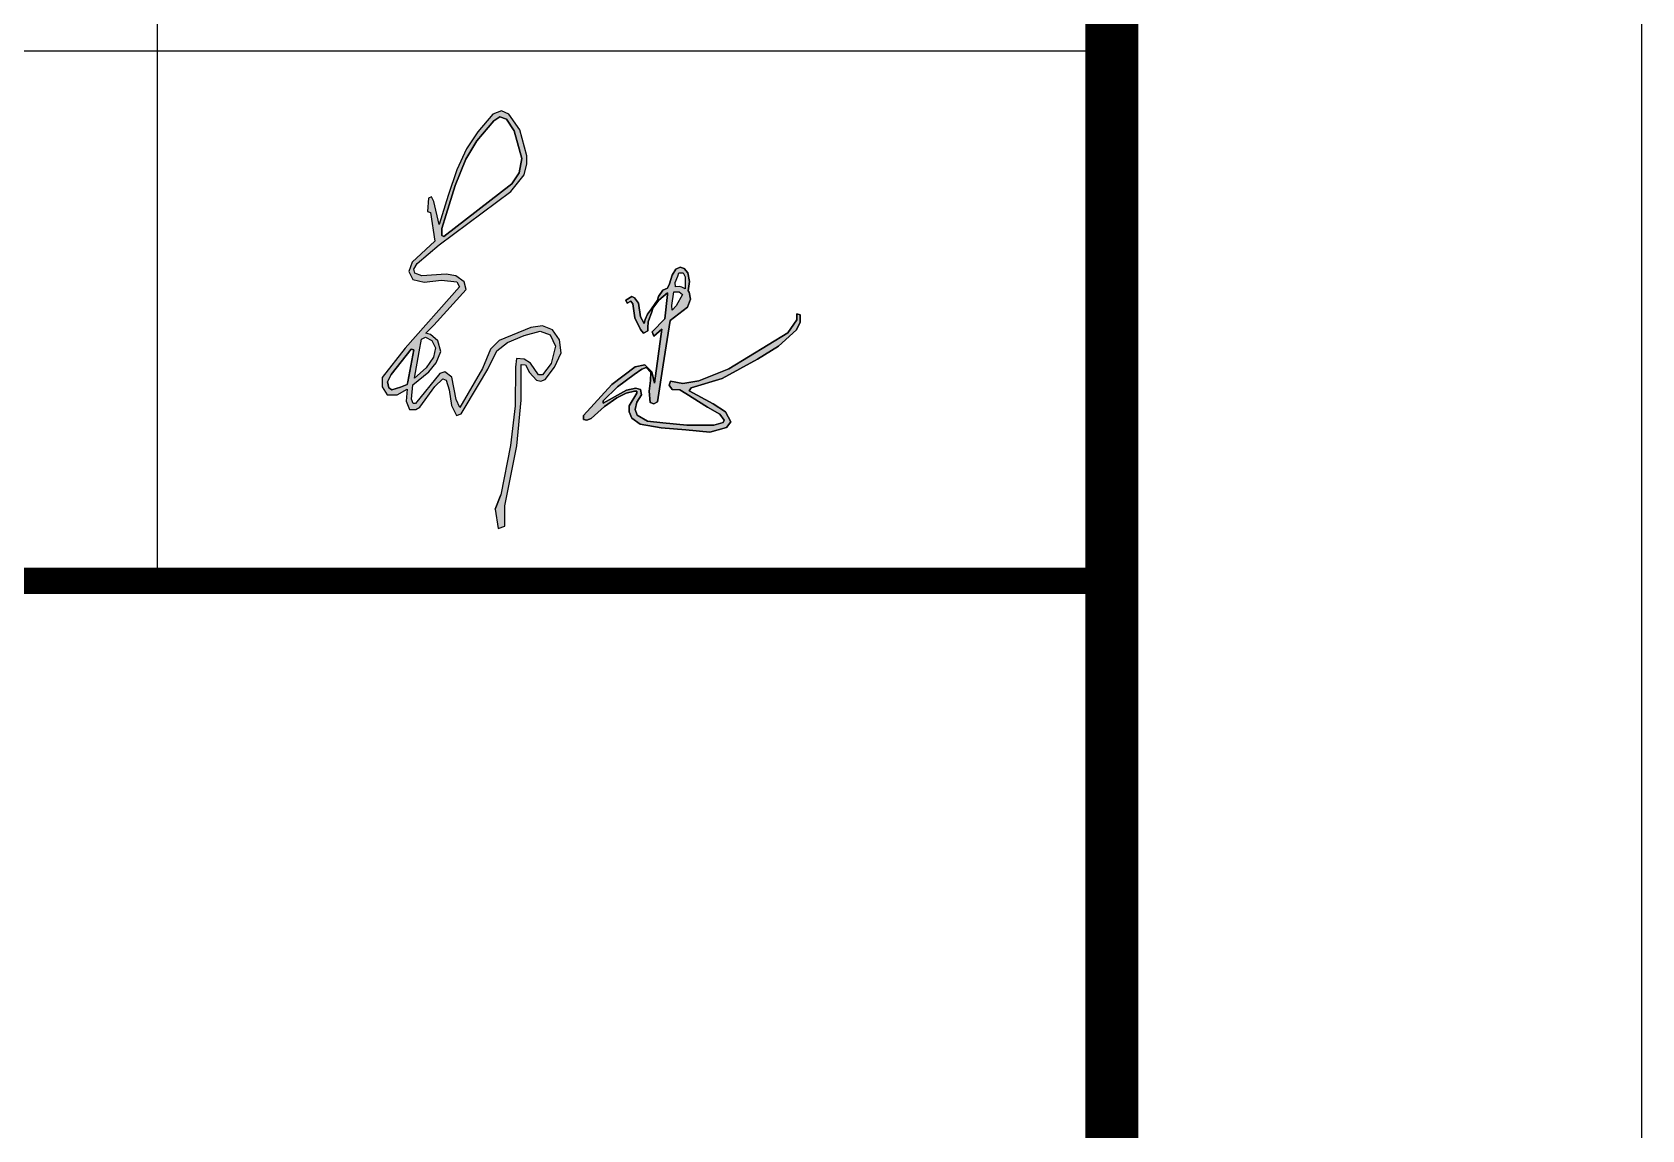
# Model space of a CAD drawing. Extents: x 9752569 to 9923256, y 1590558 to 2510207.
# Drawn here: x 9918701 to 9923256, y 2366538 to 2369643 of the extents above; entities that cross this region are included whole.
import ezdxf

# ---------------------------------------------------------------- set-up
doc = ezdxf.new("R2010")
doc.units = 0
doc.header["$LTSCALE"] = 1000
doc.header["$MEASUREMENT"] = 0
doc.layers.get('0').update_dxf_attribs({"linetype": 'CONTINUOUS'})
doc.layers.add('PP-PM-TK', color=7, linetype='CONTINUOUS')
doc.layers.add('PUB_TITLE', color=4, linetype='CONTINUOUS')

# ---------------------------------------------------------------- blocks, each defined once
blk = doc.blocks.new('A2 TK 2019')
h = blk.add_hatch(color=256)
h.dxf.hatch_style = 1
h.set_gradient(color1=(255, 255, 255), tint=1)
h.paths.add_polyline_path([(7040158.4, 1992088.7), (7040115.4, 1992048.8), (7040109.1, 1992031.4), (7040117.1, 1992016.1), (7040138.5, 1992011.3), (7040171.2, 1992015.3), (7040199.6, 1992011.6), (7040204.9, 1992002.2), (7040102.7, 1991887), (7040059.3, 1991831.4), (7040059.3, 1991814), (7040068.7, 1991798.7), (7040087.1, 1991798.7), (7040106.2, 1991809.7), (7040104.3, 1991786.9), (7040110.8, 1991771), (7040122.3, 1991771), (7040130.4, 1991775.7), (7040158.7, 1991814.4), (7040173.5, 1991829.2), (7040179.6, 1991826.3), (7040185.6, 1991808.3), (7040190.1, 1991778.8), (7040199.3, 1991760), (7040208.1, 1991763), (7040240.9, 1991817.6), (7040258.5, 1991847), (7040275.3, 1991882), (7040295.3, 1991897.7), (7040327, 1991910.9), (7040357.3, 1991918.8), (7040375.9, 1991911.8), (7040385.9, 1991890.7), (7040378.1, 1991858), (7040361.6, 1991836.6), (7040354, 1991836.6), (7040338.6, 1991858.8), (7040327.2, 1991866.1), (7040312.7, 1991867.4), (7040310.5, 1991851.1), (7040310.2, 1991778), (7040301, 1991703.2), (7040282.8, 1991610.3), (7040272.4, 1991583), (7040277.6, 1991546.4), (7040290.2, 1991551.1), (7040290.2, 1991589.3), (7040312.8, 1991702.3), (7040321.5, 1991788.5), (7040321.2, 1991834.7), (7040321.2, 1991855.9), (7040329.4, 1991855.1), (7040337.1, 1991840.8), (7040350.4, 1991826.2), (7040358.5, 1991824.7), (7040366.6, 1991827.7), (7040384.4, 1991850.8), (7040396.6, 1991877.8), (7040393.6, 1991902.2), (7040380.5, 1991921.4), (7040361.6, 1991928.6), (7040339.5, 1991925.7), (7040279.6, 1991901), (7040263.2, 1991885.2), (7040248.2, 1991848.7), (7040205.3, 1991774.7), (7040198.5, 1991789.8), (7040190.4, 1991832), (7040177.4, 1991842), (7040168, 1991838.9), (7040122.2, 1991782.6), (7040117.4, 1991782.6), (7040114.3, 1991790.8), (7040116.9, 1991817.6), (7040147.4, 1991842.2), (7040160.7, 1991858.9), (7040169.5, 1991880.2), (7040164.3, 1991900.6), (7040150, 1991912.6), (7040141.7, 1991914.9), (7040156.8, 1991929.9), (7040217.4, 1991997.5), (7040213.5, 1992012.1), (7040198.3, 1992022.9), (7040180.1, 1992026.6), (7040134.2, 1992023.3), (7040120.9, 1992028), (7040118.5, 1992036), (7040125.1, 1992046.3), (7040166.9, 1992081.4), (7040302, 1992182.4), (7040326.8, 1992213.8), (7040331.7, 1992234.6), (7040331.9, 1992249.6), (7040318.6, 1992298.6), (7040298, 1992328), (7040284.4, 1992334.7), (7040267.7, 1992328.3), (7040239.4, 1992295), (7040218.3, 1992262.5), (7040200.1, 1992223), (7040183.5, 1992174.7), (7040166.8, 1992120.2), (7040156.8, 1992163.1), (7040152.3, 1992172.3), (7040146.5, 1992169.5), (7040144.4, 1992144.6), (7040150.3, 1992142.6)])
h.paths.add_polyline_path([(7040171.6, 1992099.5), (7040171.6, 1992112.5), (7040179.5, 1992138.8), (7040196.8, 1992193.4), (7040216.6, 1992243.4), (7040237.4, 1992278.1), (7040269.4, 1992315.8), (7040281.1, 1992322.8), (7040293.4, 1992318.9), (7040308.2, 1992296.4), (7040322.4, 1992244.7), (7040317.7, 1992217.5), (7040303.4, 1992196.9), (7040175.3, 1992097.4)], flags=16)
h.paths.add_polyline_path([(7040140.8, 1991907.3), (7040152.6, 1991901.3), (7040159.5, 1991887.5), (7040156, 1991870), (7040142.2, 1991849.9), (7040119.8, 1991830.1), (7040128.7, 1991879.8), (7040133, 1991903.8)], flags=16)
h.paths.add_polyline_path([(7040113.5, 1991884.9), (7040118.6, 1991883.6), (7040107.6, 1991823.1), (7040106.5, 1991818.4), (7040093.9, 1991813.1), (7040077.4, 1991808.3), (7040071.6, 1991812), (7040069.4, 1991823), (7040075.9, 1991836.8)], flags=16)
h.paths.add_polyline_path([(7040602.3, 1991938.8), (7040635.2, 1991963.8), (7040640.9, 1991979.2), (7040638, 1991992.3), (7040636.3, 1991994.8), (7040638.9, 1992012.4), (7040635.9, 1992028.6), (7040629, 1992036.8), (7040621.5, 1992039.4), (7040612.9, 1992036), (7040606.2, 1992024.4), (7040600.9, 1992008.3), (7040597.5, 1991999.7), (7040588.4, 1991995.9), (7040580.6, 1991984.2), (7040578.2, 1991977), (7040567.3, 1991960.9), (7040559.8, 1991950.9), (7040555.1, 1991941.1), (7040553, 1991933.4), (7040546.1, 1991945.6), (7040542.6, 1991971.7), (7040534.8, 1991981.7), (7040529.8, 1991984.2), (7040518.6, 1991977.2), (7040521, 1991971.4), (7040528.3, 1991975.2), (7040531.7, 1991970.5), (7040535.6, 1991944), (7040546.4, 1991921.7), (7040552.3, 1991915.3), (7040560.4, 1991919.6), (7040560, 1991924.9), (7040561, 1991936.5), (7040567.5, 1991955.6), (7040569.7, 1991962.1), (7040580.9, 1991977), (7040597.2, 1991991.3), (7040597.2, 1991988.3), (7040592.2, 1991941.8), (7040568.5, 1991917.7), (7040571.6, 1991909.1), (7040586.9, 1991922.9), (7040573.1, 1991820.5), (7040567.9, 1991842.2), (7040554.7, 1991855.3), (7040536.2, 1991851.4), (7040492.2, 1991818), (7040438.6, 1991759.6), (7040438.7, 1991752.5), (7040445.4, 1991750.8), (7040453.1, 1991753.9), (7040478.7, 1991776.9), (7040501.8, 1991793.3), (7040519.2, 1991802.2), (7040534.8, 1991805.9), (7040539.4, 1991805.9), (7040539.4, 1991801.9), (7040524.8, 1991778), (7040524.8, 1991766.8), (7040529.9, 1991754.5), (7040545.5, 1991743.3), (7040585.2, 1991736.8), (7040632.1, 1991732.6), (7040677.2, 1991728.6), (7040708.3, 1991737.1), (7040716.7, 1991747.6), (7040706.5, 1991766.9), (7040683.3, 1991781.6), (7040637.9, 1991806.3), (7040641.7, 1991812), (7040700.2, 1991829.6), (7040767.3, 1991865.8), (7040806.8, 1991890.3), (7040840.5, 1991921.2), (7040847.8, 1991935.7), (7040847.7, 1991949.9), (7040841.4, 1991951.5), (7040841.4, 1991940), (7040824.1, 1991915.5), (7040713.2, 1991848.1), (7040656.3, 1991825.3), (7040626.4, 1991819.9), (7040603, 1991824.4), (7040600.4, 1991816.8), (7040605.9, 1991808.8), (7040620.6, 1991808), (7040631.7, 1991801.5), (7040672.8, 1991775.3), (7040696.3, 1991762.6), (7040704.2, 1991751.2), (7040702.2, 1991746.7), (7040684.4, 1991741.6), (7040633.5, 1991741.6), (7040588.4, 1991746.2), (7040559.8, 1991749.1), (7040539.8, 1991760.4), (7040536.2, 1991771.2), (7040539.3, 1991784.8), (7040548.5, 1991798.5), (7040546.6, 1991809), (7040537.4, 1991811.1), (7040520.2, 1991807.3), (7040476.1, 1991783.1), (7040476.1, 1991787.7), (7040503.1, 1991813.8), (7040534.3, 1991837), (7040548.9, 1991847.4), (7040557, 1991850.2), (7040566.1, 1991841), (7040565.2, 1991825.5), (7040563, 1991805.6), (7040564.9, 1991784.2), (7040571.3, 1991781.5), (7040578.6, 1991785.8), (7040589.3, 1991855.2)])
h.paths.add_polyline_path([(7040606.3, 1991958.2), (7040605.3, 1991967), (7040609.5, 1991992.9), (7040619.1, 1991992.9), (7040625.9, 1991988.1), (7040613.9, 1991966.4)], flags=16)
h.paths.add_polyline_path([(7040612.1, 1992002.4), (7040611.8, 1992010.9), (7040616.5, 1992022.7), (7040618.7, 1992028.6), (7040626.6, 1992028.6), (7040630.6, 1992021.2), (7040630.6, 1992010.2), (7040630.6, 1991998.5), (7040624.1, 1992001.8), (7040619.2, 1992003.4)], flags=16)
for p, q in [((7040267.7, 1992328.3), (7040239.4, 1992295)), ((7040284.4, 1992334.7), (7040267.7, 1992328.3)), ((7040298, 1992328), (7040284.4, 1992334.7)), ((7040318.6, 1992298.6), (7040298, 1992328)), ((7040269.4, 1992315.8), (7040237.4, 1992278.1)), ((7040281.1, 1992322.8), (7040269.4, 1992315.8)), ((7040293.4, 1992318.9), (7040281.1, 1992322.8)), ((7040308.2, 1992296.4), (7040293.4, 1992318.9)), ((7040322.4, 1992244.7), (7040308.2, 1992296.4)), ((7040331.9, 1992249.6), (7040318.6, 1992298.6)), ((7040237.4, 1992278.1), (7040216.6, 1992243.4)), ((7040239.4, 1992295), (7040218.3, 1992262.5)), ((7040216.6, 1992243.4), (7040196.8, 1992193.4)), ((7040218.3, 1992262.5), (7040200.1, 1992223)), ((7040317.7, 1992217.5), (7040322.4, 1992244.7)), ((7040331.7, 1992234.6), (7040331.9, 1992249.6)), ((7040200.1, 1992223), (7040183.5, 1992174.7)), ((7040302, 1992182.4), (7040326.8, 1992213.8)), ((7040303.4, 1992196.9), (7040317.7, 1992217.5)), ((7040326.8, 1992213.8), (7040331.7, 1992234.6)), ((7040183.5, 1992174.7), (7040166.8, 1992120.2)), ((7040166.9, 1992081.4), (7040302, 1992182.4)), ((7040175.3, 1992097.4), (7040303.4, 1992196.9)), ((7040196.8, 1992193.4), (7040179.5, 1992138.8)), ((7040146.5, 1992169.5), (7040144.4, 1992144.6)), ((7040144.4, 1992144.6), (7040144.4, 1992144.6)), ((7040144.4, 1992144.6), (7040144.4, 1992144.6)), ((7040144.4, 1992144.6), (7040150.3, 1992142.6)), ((7040152.3, 1992172.3), (7040146.5, 1992169.5)), ((7040156.8, 1992163.1), (7040152.3, 1992172.3)), ((7040166.8, 1992120.2), (7040156.8, 1992163.1)), ((7040150.3, 1992142.6), (7040158.4, 1992088.7)), ((7040179.5, 1992138.8), (7040171.6, 1992112.5)), ((7040158.4, 1992088.7), (7040115.4, 1992048.8)), ((7040171.6, 1992112.5), (7040171.6, 1992099.5)), ((7040171.6, 1992099.5), (7040175.3, 1992097.4)), ((7040125.1, 1992046.3), (7040166.9, 1992081.4)), ((7040115.4, 1992048.8), (7040109.1, 1992031.4)), ((7040109.1, 1992031.4), (7040117.1, 1992016.1)), ((7040118.5, 1992036), (7040125.1, 1992046.3)), ((7040120.9, 1992028), (7040118.5, 1992036)), ((7040134.2, 1992023.3), (7040120.9, 1992028)), ((7040180.1, 1992026.6), (7040134.2, 1992023.3)), ((7040198.3, 1992022.9), (7040180.1, 1992026.6)), ((7040213.5, 1992012.1), (7040198.3, 1992022.9)), ((7040606.2, 1992024.4), (7040600.9, 1992008.3)), ((7040612.9, 1992036), (7040606.2, 1992024.4)), ((7040611.8, 1992010.9), (7040616.5, 1992022.7)), ((7040621.5, 1992039.4), (7040612.9, 1992036)), ((7040616.5, 1992022.7), (7040618.7, 1992028.6)), ((7040618.7, 1992028.6), (7040626.6, 1992028.6)), ((7040629, 1992036.8), (7040621.5, 1992039.4)), ((7040626.6, 1992028.6), (7040630.6, 1992021.2)), ((7040635.9, 1992028.6), (7040629, 1992036.8)), ((7040638.9, 1992012.4), (7040635.9, 1992028.6)), ((7040204.9, 1992002.2), (7040102.7, 1991887)), ((7040117.1, 1992016.1), (7040138.5, 1992011.3)), ((7040138.5, 1992011.3), (7040171.2, 1992015.3)), ((7040156.8, 1991929.9), (7040217.4, 1991997.5)), ((7040171.2, 1992015.3), (7040199.6, 1992011.6)), ((7040199.6, 1992011.6), (7040204.9, 1992002.2)), ((7040217.4, 1991997.5), (7040213.5, 1992012.1)), ((7040588.4, 1991995.9), (7040580.6, 1991984.2)), ((7040597.5, 1991999.7), (7040588.4, 1991995.9)), ((7040600.9, 1992008.3), (7040597.5, 1991999.7)), ((7040605.3, 1991967), (7040609.5, 1991992.9)), ((7040609.5, 1991992.9), (7040619.1, 1991992.9)), ((7040612.1, 1992002.4), (7040611.8, 1992010.9)), ((7040619.2, 1992003.4), (7040612.1, 1992002.4)), ((7040619.1, 1991992.9), (7040625.9, 1991988.1)), ((7040624.1, 1992001.8), (7040619.2, 1992003.4)), ((7040630.6, 1991998.5), (7040624.1, 1992001.8)), ((7040630.6, 1992021.2), (7040630.6, 1992010.2)), ((7040630.6, 1992010.2), (7040630.6, 1991998.5)), ((7040636.3, 1991994.8), (7040638.9, 1992012.4)), ((7040638, 1991992.3), (7040636.3, 1991994.8)), ((7040640.9, 1991979.2), (7040638, 1991992.3)), ((7040529.8, 1991984.2), (7040518.6, 1991977.2)), ((7040518.6, 1991977.2), (7040521, 1991971.4)), ((7040521, 1991971.4), (7040528.3, 1991975.2)), ((7040528.3, 1991975.2), (7040531.7, 1991970.5)), ((7040534.8, 1991981.7), (7040529.8, 1991984.2)), ((7040531.7, 1991970.5), (7040535.6, 1991944)), ((7040542.6, 1991971.7), (7040534.8, 1991981.7)), ((7040546.1, 1991945.6), (7040542.6, 1991971.7)), ((7040578.2, 1991977), (7040567.3, 1991960.9)), ((7040567.5, 1991955.6), (7040569.7, 1991962.1)), ((7040569.7, 1991962.1), (7040580.9, 1991977)), ((7040580.6, 1991984.2), (7040578.2, 1991977)), ((7040580.9, 1991977), (7040597.2, 1991991.3)), ((7040597.2, 1991988.3), (7040592.2, 1991941.8)), ((7040597.2, 1991991.3), (7040597.2, 1991988.3)), ((7040602.3, 1991938.8), (7040635.2, 1991963.8)), ((7040606.3, 1991958.2), (7040605.3, 1991967)), ((7040613.9, 1991966.4), (7040606.3, 1991958.2)), ((7040625.9, 1991988.1), (7040613.9, 1991966.4)), ((7040635.2, 1991963.8), (7040640.9, 1991979.2)), ((7040535.6, 1991944), (7040546.4, 1991921.7)), ((7040553, 1991933.4), (7040546.1, 1991945.6)), ((7040555.1, 1991941.1), (7040553, 1991933.4)), ((7040559.8, 1991950.9), (7040555.1, 1991941.1)), ((7040567.3, 1991960.9), (7040559.8, 1991950.9)), ((7040560, 1991924.9), (7040561, 1991936.5)), ((7040561, 1991936.5), (7040567.5, 1991955.6)), ((7040592.2, 1991941.8), (7040568.5, 1991917.7)), ((7040589.3, 1991855.2), (7040602.3, 1991938.8)), ((7040841.4, 1991940), (7040824.1, 1991915.5)), ((7040840.5, 1991921.2), (7040847.8, 1991935.7)), ((7040847.7, 1991949.9), (7040841.4, 1991951.5)), ((7040841.4, 1991951.5), (7040841.4, 1991940)), ((7040847.8, 1991935.7), (7040847.7, 1991949.9)), ((7040128.7, 1991879.8), (7040133, 1991903.8)), ((7040133, 1991903.8), (7040140.8, 1991907.3)), ((7040140.8, 1991907.3), (7040152.6, 1991901.3)), ((7040141.7, 1991914.9), (7040156.8, 1991929.9)), ((7040150, 1991912.6), (7040141.7, 1991914.9)), ((7040164.3, 1991900.6), (7040150, 1991912.6)), ((7040152.6, 1991901.3), (7040159.5, 1991887.5)), ((7040279.6, 1991901), (7040263.2, 1991885.2)), ((7040339.5, 1991925.7), (7040279.6, 1991901)), ((7040295.3, 1991897.7), (7040327, 1991910.9)), ((7040327, 1991910.9), (7040357.3, 1991918.8)), ((7040361.6, 1991928.6), (7040339.5, 1991925.7)), ((7040357.3, 1991918.8), (7040375.9, 1991911.8)), ((7040380.5, 1991921.4), (7040361.6, 1991928.6)), ((7040375.9, 1991911.8), (7040385.9, 1991890.7)), ((7040393.6, 1991902.2), (7040380.5, 1991921.4)), ((7040396.6, 1991877.8), (7040393.6, 1991902.2)), ((7040546.4, 1991921.7), (7040552.3, 1991915.3)), ((7040552.3, 1991915.3), (7040560.4, 1991919.6)), ((7040560.4, 1991919.6), (7040560, 1991924.9)), ((7040568.5, 1991917.7), (7040571.6, 1991909.1)), ((7040571.6, 1991909.1), (7040586.9, 1991922.9)), ((7040586.9, 1991922.9), (7040573.1, 1991820.5)), ((7040824.1, 1991915.5), (7040713.2, 1991848.1)), ((7040806.8, 1991890.3), (7040840.5, 1991921.2)), ((7040102.7, 1991887), (7040059.3, 1991831.4)), ((7040113.5, 1991884.9), (7040075.9, 1991836.8)), ((7040107.6, 1991823.1), (7040118.6, 1991883.6)), ((7040118.6, 1991883.6), (7040113.5, 1991884.9)), ((7040119.8, 1991830.1), (7040128.7, 1991879.8)), ((7040159.5, 1991887.5), (7040156, 1991870)), ((7040160.7, 1991858.9), (7040169.5, 1991880.2)), ((7040169.5, 1991880.2), (7040164.3, 1991900.6)), ((7040263.2, 1991885.2), (7040248.2, 1991848.7)), ((7040258.5, 1991847), (7040275.3, 1991882)), ((7040275.3, 1991882), (7040295.3, 1991897.7)), ((7040385.9, 1991890.7), (7040378.1, 1991858)), ((7040384.4, 1991850.8), (7040396.6, 1991877.8)), ((7040767.3, 1991865.8), (7040806.8, 1991890.3)), ((7040116.9, 1991817.6), (7040147.4, 1991842.2)), ((7040142.2, 1991849.9), (7040119.8, 1991830.1)), ((7040156, 1991870), (7040142.2, 1991849.9)), ((7040147.4, 1991842.2), (7040160.7, 1991858.9)), ((7040177.4, 1991842), (7040168, 1991838.9)), ((7040190.4, 1991832), (7040177.4, 1991842)), ((7040248.2, 1991848.7), (7040205.3, 1991774.7)), ((7040240.9, 1991817.6), (7040258.5, 1991847)), ((7040310.5, 1991851.1), (7040310.2, 1991778)), ((7040312.7, 1991867.4), (7040310.5, 1991851.1)), ((7040327.2, 1991866.1), (7040312.7, 1991867.4)), ((7040321.2, 1991834.7), (7040321.2, 1991855.9)), ((7040321.2, 1991855.9), (7040329.4, 1991855.1)), ((7040338.6, 1991858.8), (7040327.2, 1991866.1)), ((7040329.4, 1991855.1), (7040337.1, 1991840.8)), ((7040337.1, 1991840.8), (7040350.4, 1991826.2)), ((7040354, 1991836.6), (7040338.6, 1991858.8)), ((7040378.1, 1991858), (7040361.6, 1991836.6)), ((7040366.6, 1991827.7), (7040384.4, 1991850.8)), ((7040536.2, 1991851.4), (7040492.2, 1991818)), ((7040534.3, 1991837), (7040548.9, 1991847.4)), ((7040554.7, 1991855.3), (7040536.2, 1991851.4)), ((7040548.9, 1991847.4), (7040557, 1991850.2)), ((7040567.9, 1991842.2), (7040554.7, 1991855.3)), ((7040557, 1991850.2), (7040566.1, 1991841)), ((7040566.1, 1991841), (7040565.2, 1991825.5)), ((7040573.1, 1991820.5), (7040567.9, 1991842.2)), ((7040578.6, 1991785.8), (7040589.3, 1991855.2)), ((7040713.2, 1991848.1), (7040656.3, 1991825.3)), ((7040700.2, 1991829.6), (7040767.3, 1991865.8)), ((7040059.3, 1991831.4), (7040059.3, 1991814)), ((7040059.3, 1991814), (7040068.7, 1991798.7)), ((7040075.9, 1991836.8), (7040069.4, 1991823)), ((7040069.4, 1991823), (7040071.6, 1991812)), ((7040071.6, 1991812), (7040077.4, 1991808.3)), ((7040077.4, 1991808.3), (7040093.9, 1991813.1)), ((7040093.9, 1991813.1), (7040106.5, 1991818.4)), ((7040106.5, 1991818.4), (7040107.6, 1991823.1)), ((7040114.3, 1991790.8), (7040116.9, 1991817.6)), ((7040168, 1991838.9), (7040122.2, 1991782.6)), ((7040130.4, 1991775.7), (7040158.7, 1991814.4)), ((7040158.7, 1991814.4), (7040173.5, 1991829.2)), ((7040173.5, 1991829.2), (7040179.6, 1991826.3)), ((7040179.6, 1991826.3), (7040185.6, 1991808.3)), ((7040198.5, 1991789.8), (7040190.4, 1991832)), ((7040208.1, 1991763), (7040240.9, 1991817.6)), ((7040321.5, 1991788.5), (7040321.2, 1991834.7)), ((7040350.4, 1991826.2), (7040358.5, 1991824.7)), ((7040361.6, 1991836.6), (7040354, 1991836.6)), ((7040358.5, 1991824.7), (7040366.6, 1991827.7)), ((7040492.2, 1991818), (7040438.6, 1991759.6)), ((7040476.1, 1991787.7), (7040503.1, 1991813.8)), ((7040503.1, 1991813.8), (7040534.3, 1991837)), ((7040537.4, 1991811.1), (7040520.2, 1991807.3)), ((7040546.6, 1991809), (7040537.4, 1991811.1)), ((7040565.2, 1991825.5), (7040563, 1991805.6)), ((7040603, 1991824.4), (7040600.4, 1991816.8)), ((7040600.4, 1991816.8), (7040605.9, 1991808.8)), ((7040626.4, 1991819.9), (7040603, 1991824.4)), ((7040656.3, 1991825.3), (7040626.4, 1991819.9)), ((7040637.9, 1991806.3), (7040641.7, 1991812)), ((7040641.7, 1991812), (7040700.2, 1991829.6)), ((7040068.7, 1991798.7), (7040087.1, 1991798.7)), ((7040087.1, 1991798.7), (7040106.2, 1991809.7)), ((7040106.2, 1991809.7), (7040104.3, 1991786.9)), ((7040104.3, 1991786.9), (7040110.8, 1991771)), ((7040117.4, 1991782.6), (7040114.3, 1991790.8)), ((7040122.2, 1991782.6), (7040117.4, 1991782.6)), ((7040185.6, 1991808.3), (7040190.1, 1991778.8)), ((7040205.3, 1991774.7), (7040198.5, 1991789.8)), ((7040312.8, 1991702.3), (7040321.5, 1991788.5)), ((7040520.2, 1991807.3), (7040476.1, 1991783.1)), ((7040476.1, 1991783.1), (7040476.1, 1991787.7)), ((7040478.7, 1991776.9), (7040501.8, 1991793.3)), ((7040501.8, 1991793.3), (7040519.2, 1991802.2)), ((7040519.2, 1991802.2), (7040534.8, 1991805.9)), ((7040539.4, 1991801.9), (7040524.8, 1991778)), ((7040534.8, 1991805.9), (7040539.4, 1991805.9)), ((7040536.2, 1991771.2), (7040539.3, 1991784.8)), ((7040539.3, 1991784.8), (7040548.5, 1991798.5)), ((7040539.4, 1991805.9), (7040539.4, 1991801.9)), ((7040548.5, 1991798.5), (7040546.6, 1991809)), ((7040563, 1991805.6), (7040564.9, 1991784.2)), ((7040564.9, 1991784.2), (7040571.3, 1991781.5)), ((7040571.3, 1991781.5), (7040578.6, 1991785.8)), ((7040605.9, 1991808.8), (7040620.6, 1991808)), ((7040620.6, 1991808), (7040631.7, 1991801.5)), ((7040631.7, 1991801.5), (7040672.8, 1991775.3)), ((7040683.3, 1991781.6), (7040637.9, 1991806.3)), ((7040706.5, 1991766.9), (7040683.3, 1991781.6)), ((7040110.8, 1991771), (7040122.3, 1991771)), ((7040122.3, 1991771), (7040130.4, 1991775.7)), ((7040190.1, 1991778.8), (7040199.3, 1991760)), ((7040199.3, 1991760), (7040208.1, 1991763)), ((7040310.2, 1991778), (7040301, 1991703.2)), ((7040438.6, 1991759.6), (7040438.7, 1991752.5)), ((7040438.7, 1991752.5), (7040445.4, 1991750.8)), ((7040445.4, 1991750.8), (7040453.1, 1991753.9)), ((7040453.1, 1991753.9), (7040478.7, 1991776.9)), ((7040524.8, 1991778), (7040524.8, 1991766.8)), ((7040524.8, 1991766.8), (7040529.9, 1991754.5)), ((7040529.9, 1991754.5), (7040545.5, 1991743.3)), ((7040539.8, 1991760.4), (7040536.2, 1991771.2)), ((7040559.8, 1991749.1), (7040539.8, 1991760.4)), ((7040672.8, 1991775.3), (7040696.3, 1991762.6)), ((7040696.3, 1991762.6), (7040704.2, 1991751.2)), ((7040704.2, 1991751.2), (7040702.2, 1991746.7)), ((7040716.7, 1991747.6), (7040706.5, 1991766.9)), ((7040545.5, 1991743.3), (7040585.2, 1991736.8)), ((7040588.4, 1991746.2), (7040559.8, 1991749.1)), ((7040585.2, 1991736.8), (7040632.1, 1991732.6)), ((7040633.5, 1991741.6), (7040588.4, 1991746.2)), ((7040632.1, 1991732.6), (7040677.2, 1991728.6)), ((7040684.4, 1991741.6), (7040633.5, 1991741.6)), ((7040677.2, 1991728.6), (7040708.3, 1991737.1)), ((7040702.2, 1991746.7), (7040684.4, 1991741.6)), ((7040708.3, 1991737.1), (7040716.7, 1991747.6)), ((7040301, 1991703.2), (7040282.8, 1991610.3)), ((7040290.2, 1991589.3), (7040312.8, 1991702.3)), ((7040272.4, 1991583), (7040282.8, 1991610.3)), ((7040272.4, 1991583), (7040277.6, 1991546.4)), ((7040290.2, 1991551.1), (7040290.2, 1991589.3)), ((7040277.6, 1991546.4), (7040290.2, 1991551.1))]:
    blk.add_line(p, q)
for points in [[(7040302, 1992182.4), (7040326.8, 1992213.8), (7040331.7, 1992234.6), (7040331.9, 1992249.6), (7040318.6, 1992298.6), (7040298, 1992328), (7040284.4, 1992334.7), (7040267.7, 1992328.3), (7040239.4, 1992295), (7040218.3, 1992262.5), (7040200.1, 1992223), (7040183.5, 1992174.7), (7040166.8, 1992120.2), (7040156.8, 1992163.1), (7040152.3, 1992172.3), (7040146.5, 1992169.5), (7040144.4, 1992144.6), (7040150.3, 1992142.6), (7040158.4, 1992088.7), (7040115.4, 1992048.8), (7040109.1, 1992031.4), (7040117.1, 1992016.1), (7040138.5, 1992011.3), (7040171.2, 1992015.3), (7040199.6, 1992011.6), (7040204.9, 1992002.2), (7040102.7, 1991887), (7040059.3, 1991831.4), (7040059.3, 1991814), (7040068.7, 1991798.7), (7040087.1, 1991798.7), (7040106.2, 1991809.7), (7040104.3, 1991786.9), (7040110.8, 1991771), (7040122.3, 1991771), (7040130.4, 1991775.7), (7040158.7, 1991814.4), (7040173.5, 1991829.2), (7040179.6, 1991826.3), (7040185.6, 1991808.3), (7040190.1, 1991778.8), (7040199.3, 1991760), (7040208.1, 1991763), (7040240.9, 1991817.6), (7040258.5, 1991847), (7040275.3, 1991882), (7040295.3, 1991897.7), (7040327, 1991910.9), (7040357.3, 1991918.8), (7040375.9, 1991911.8), (7040385.9, 1991890.7), (7040378.1, 1991858), (7040361.6, 1991836.6), (7040354, 1991836.6), (7040338.6, 1991858.8), (7040327.2, 1991866.1), (7040312.7, 1991867.4), (7040310.5, 1991851.1), (7040310.2, 1991778), (7040301, 1991703.2), (7040282.8, 1991610.3), (7040272.4, 1991583), (7040277.6, 1991546.4), (7040290.2, 1991551.1), (7040290.2, 1991589.3), (7040312.8, 1991702.3), (7040321.5, 1991788.5), (7040321.2, 1991834.7), (7040321.2, 1991855.9), (7040329.4, 1991855.1), (7040337.1, 1991840.8), (7040350.4, 1991826.2), (7040358.5, 1991824.7), (7040366.6, 1991827.7), (7040384.4, 1991850.8), (7040396.6, 1991877.8), (7040393.6, 1991902.2), (7040380.5, 1991921.4), (7040361.6, 1991928.6), (7040339.5, 1991925.7), (7040279.6, 1991901), (7040263.2, 1991885.2), (7040248.2, 1991848.7), (7040205.3, 1991774.7), (7040198.5, 1991789.8), (7040190.4, 1991832), (7040177.4, 1991842), (7040168, 1991838.9), (7040122.2, 1991782.6), (7040117.4, 1991782.6), (7040114.3, 1991790.8), (7040116.9, 1991817.6), (7040147.4, 1991842.2), (7040160.7, 1991858.9), (7040169.5, 1991880.2), (7040164.3, 1991900.6), (7040150, 1991912.6), (7040141.7, 1991914.9), (7040156.8, 1991929.9), (7040217.4, 1991997.5), (7040213.5, 1992012.1), (7040198.3, 1992022.9), (7040180.1, 1992026.6), (7040134.2, 1992023.3), (7040120.9, 1992028), (7040118.5, 1992036), (7040125.1, 1992046.3), (7040166.9, 1992081.4)], [(7040175.3, 1992097.4), (7040171.6, 1992099.5), (7040171.6, 1992112.5), (7040179.5, 1992138.8), (7040196.8, 1992193.4), (7040216.6, 1992243.4), (7040237.4, 1992278.1), (7040269.4, 1992315.8), (7040281.1, 1992322.8), (7040293.4, 1992318.9), (7040308.2, 1992296.4), (7040322.4, 1992244.7), (7040317.7, 1992217.5), (7040303.4, 1992196.9)], [(7040518.6, 1991977.2), (7040529.8, 1991984.2), (7040534.8, 1991981.7), (7040542.6, 1991971.7), (7040546.1, 1991945.6), (7040553, 1991933.4), (7040555.1, 1991941.1), (7040559.8, 1991950.9), (7040567.3, 1991960.9), (7040578.2, 1991977), (7040580.6, 1991984.2), (7040588.4, 1991995.9), (7040597.5, 1991999.7), (7040600.9, 1992008.3), (7040606.2, 1992024.4), (7040612.9, 1992036), (7040621.5, 1992039.4), (7040629, 1992036.8), (7040635.9, 1992028.6), (7040638.9, 1992012.4), (7040636.3, 1991994.8), (7040638, 1991992.3), (7040640.9, 1991979.2), (7040635.2, 1991963.8), (7040602.3, 1991938.8), (7040589.3, 1991855.2), (7040578.6, 1991785.8), (7040571.3, 1991781.5), (7040564.9, 1991784.2), (7040563, 1991805.6), (7040565.2, 1991825.5), (7040566.1, 1991841), (7040557, 1991850.2), (7040548.9, 1991847.4), (7040534.3, 1991837), (7040503.1, 1991813.8), (7040476.1, 1991787.7), (7040476.1, 1991783.1), (7040520.2, 1991807.3), (7040537.4, 1991811.1), (7040546.6, 1991809), (7040548.5, 1991798.5), (7040539.3, 1991784.8), (7040536.2, 1991771.2), (7040539.8, 1991760.4), (7040559.8, 1991749.1), (7040588.4, 1991746.2), (7040633.5, 1991741.6), (7040684.4, 1991741.6), (7040702.2, 1991746.7), (7040704.2, 1991751.2), (7040696.3, 1991762.6), (7040672.8, 1991775.3), (7040631.7, 1991801.5), (7040620.6, 1991808), (7040605.9, 1991808.8), (7040600.4, 1991816.8), (7040603, 1991824.4), (7040626.4, 1991819.9), (7040656.3, 1991825.3), (7040713.2, 1991848.1), (7040824.1, 1991915.5), (7040841.4, 1991940), (7040841.4, 1991951.5), (7040847.7, 1991949.9), (7040847.8, 1991935.7), (7040840.5, 1991921.2), (7040806.8, 1991890.3), (7040767.3, 1991865.8), (7040700.2, 1991829.6), (7040641.7, 1991812), (7040637.9, 1991806.3), (7040683.3, 1991781.6), (7040706.5, 1991766.9), (7040716.7, 1991747.6), (7040708.3, 1991737.1), (7040677.2, 1991728.6), (7040632.1, 1991732.6), (7040585.2, 1991736.8), (7040545.5, 1991743.3), (7040529.9, 1991754.5), (7040524.8, 1991766.8), (7040524.8, 1991778), (7040539.4, 1991801.9), (7040539.4, 1991805.9), (7040534.8, 1991805.9), (7040519.2, 1991802.2), (7040501.8, 1991793.3), (7040478.7, 1991776.9), (7040453.1, 1991753.9), (7040445.4, 1991750.8), (7040438.7, 1991752.5), (7040438.6, 1991759.6), (7040492.2, 1991818), (7040536.2, 1991851.4), (7040554.7, 1991855.3), (7040567.9, 1991842.2), (7040573.1, 1991820.5), (7040586.9, 1991922.9), (7040571.6, 1991909.1), (7040568.5, 1991917.7), (7040592.2, 1991941.8), (7040597.2, 1991988.3), (7040597.2, 1991991.3), (7040580.9, 1991977), (7040569.7, 1991962.1), (7040567.5, 1991955.6), (7040561, 1991936.5), (7040560, 1991924.9), (7040560.4, 1991919.6), (7040552.3, 1991915.3), (7040546.4, 1991921.7), (7040535.6, 1991944), (7040531.7, 1991970.5), (7040528.3, 1991975.2), (7040521, 1991971.4)], [(7040616.5, 1992022.7), (7040618.7, 1992028.6), (7040626.6, 1992028.6), (7040630.6, 1992021.2), (7040630.6, 1992010.2), (7040630.6, 1991998.5), (7040624.1, 1992001.8), (7040619.2, 1992003.4), (7040612.1, 1992002.4), (7040611.8, 1992010.9)], [(7040609.5, 1991992.9), (7040619.1, 1991992.9), (7040625.9, 1991988.1), (7040613.9, 1991966.4), (7040606.3, 1991958.2), (7040605.3, 1991967)], [(7040140.8, 1991907.3), (7040152.6, 1991901.3), (7040159.5, 1991887.5), (7040156, 1991870), (7040142.2, 1991849.9), (7040119.8, 1991830.1), (7040128.7, 1991879.8), (7040133, 1991903.8)], [(7040118.6, 1991883.6), (7040107.6, 1991823.1), (7040106.5, 1991818.4), (7040093.9, 1991813.1), (7040077.4, 1991808.3), (7040071.6, 1991812), (7040069.4, 1991823), (7040075.9, 1991836.8), (7040113.5, 1991884.9)]]:
    blk.add_lwpolyline(points, close=True)
at = {"layer": 'PP-PM-TK', "color": 4}
for p, q in [((7039635.2, 1991447.9), (7039635.2, 1998447.9)), ((7035935.2, 1992447.9), (7041435.2, 1992447.9))]:
    blk.add_line(p, q, dxfattribs=at)
at = {"layer": 'PP-PM-TK', "color": 4, "const_width": 70}
blk.add_lwpolyline([(7035935.2, 2015183.8), (7041435.2, 2015183.8), (7041435.2, 1975183.8), (7035935.2, 1975183.8)], close=True, dxfattribs=at)
at = {"layer": 'PP-PM-TK', "color": 4}
for const_width in [50, 20]:
    blk.add_lwpolyline([(7035935.2, 1991447.9), (7041435.2, 1991447.9)], dxfattribs=dict(at, const_width=const_width))

msp = doc.modelspace()

# ---------------------------------------------------------------- linework, layer by layer
at = {"layer": 'PUB_TITLE'}
msp.add_lwpolyline([(9811805.5, 2342194.8), (9923255.5, 2342194.8), (9923255.5, 2405194.8), (9811805.5, 2405194.8)], close=True, dxfattribs=at)
at = {"layer": 'PUB_TITLE', "const_width": 150}
msp.add_lwpolyline([(9815555.5, 2343694.8), (9921755.5, 2343694.8), (9921755.5, 2403694.8), (9815555.5, 2403694.8)], close=True, dxfattribs=at)

# ---------------------------------------------------------------- block references
at = {"xscale": 1.5, "yscale": 1.5, "zscale": 1.5}
msp.add_blockref('A2 TK 2019', (-640397.3, -619080.9), dxfattribs=at)

doc.saveas('drawing.dxf')
